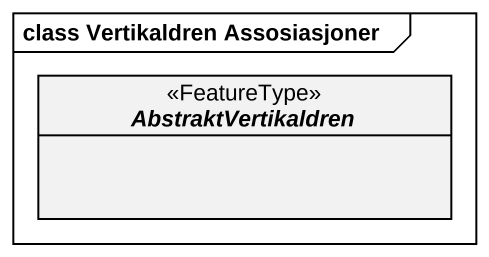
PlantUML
@startuml
mainframe class Vertikaldren Assosiasjoner
hide circle
hide empty members
abstract class AbstraktVertikaldren <<FeatureType>>
@enduml
